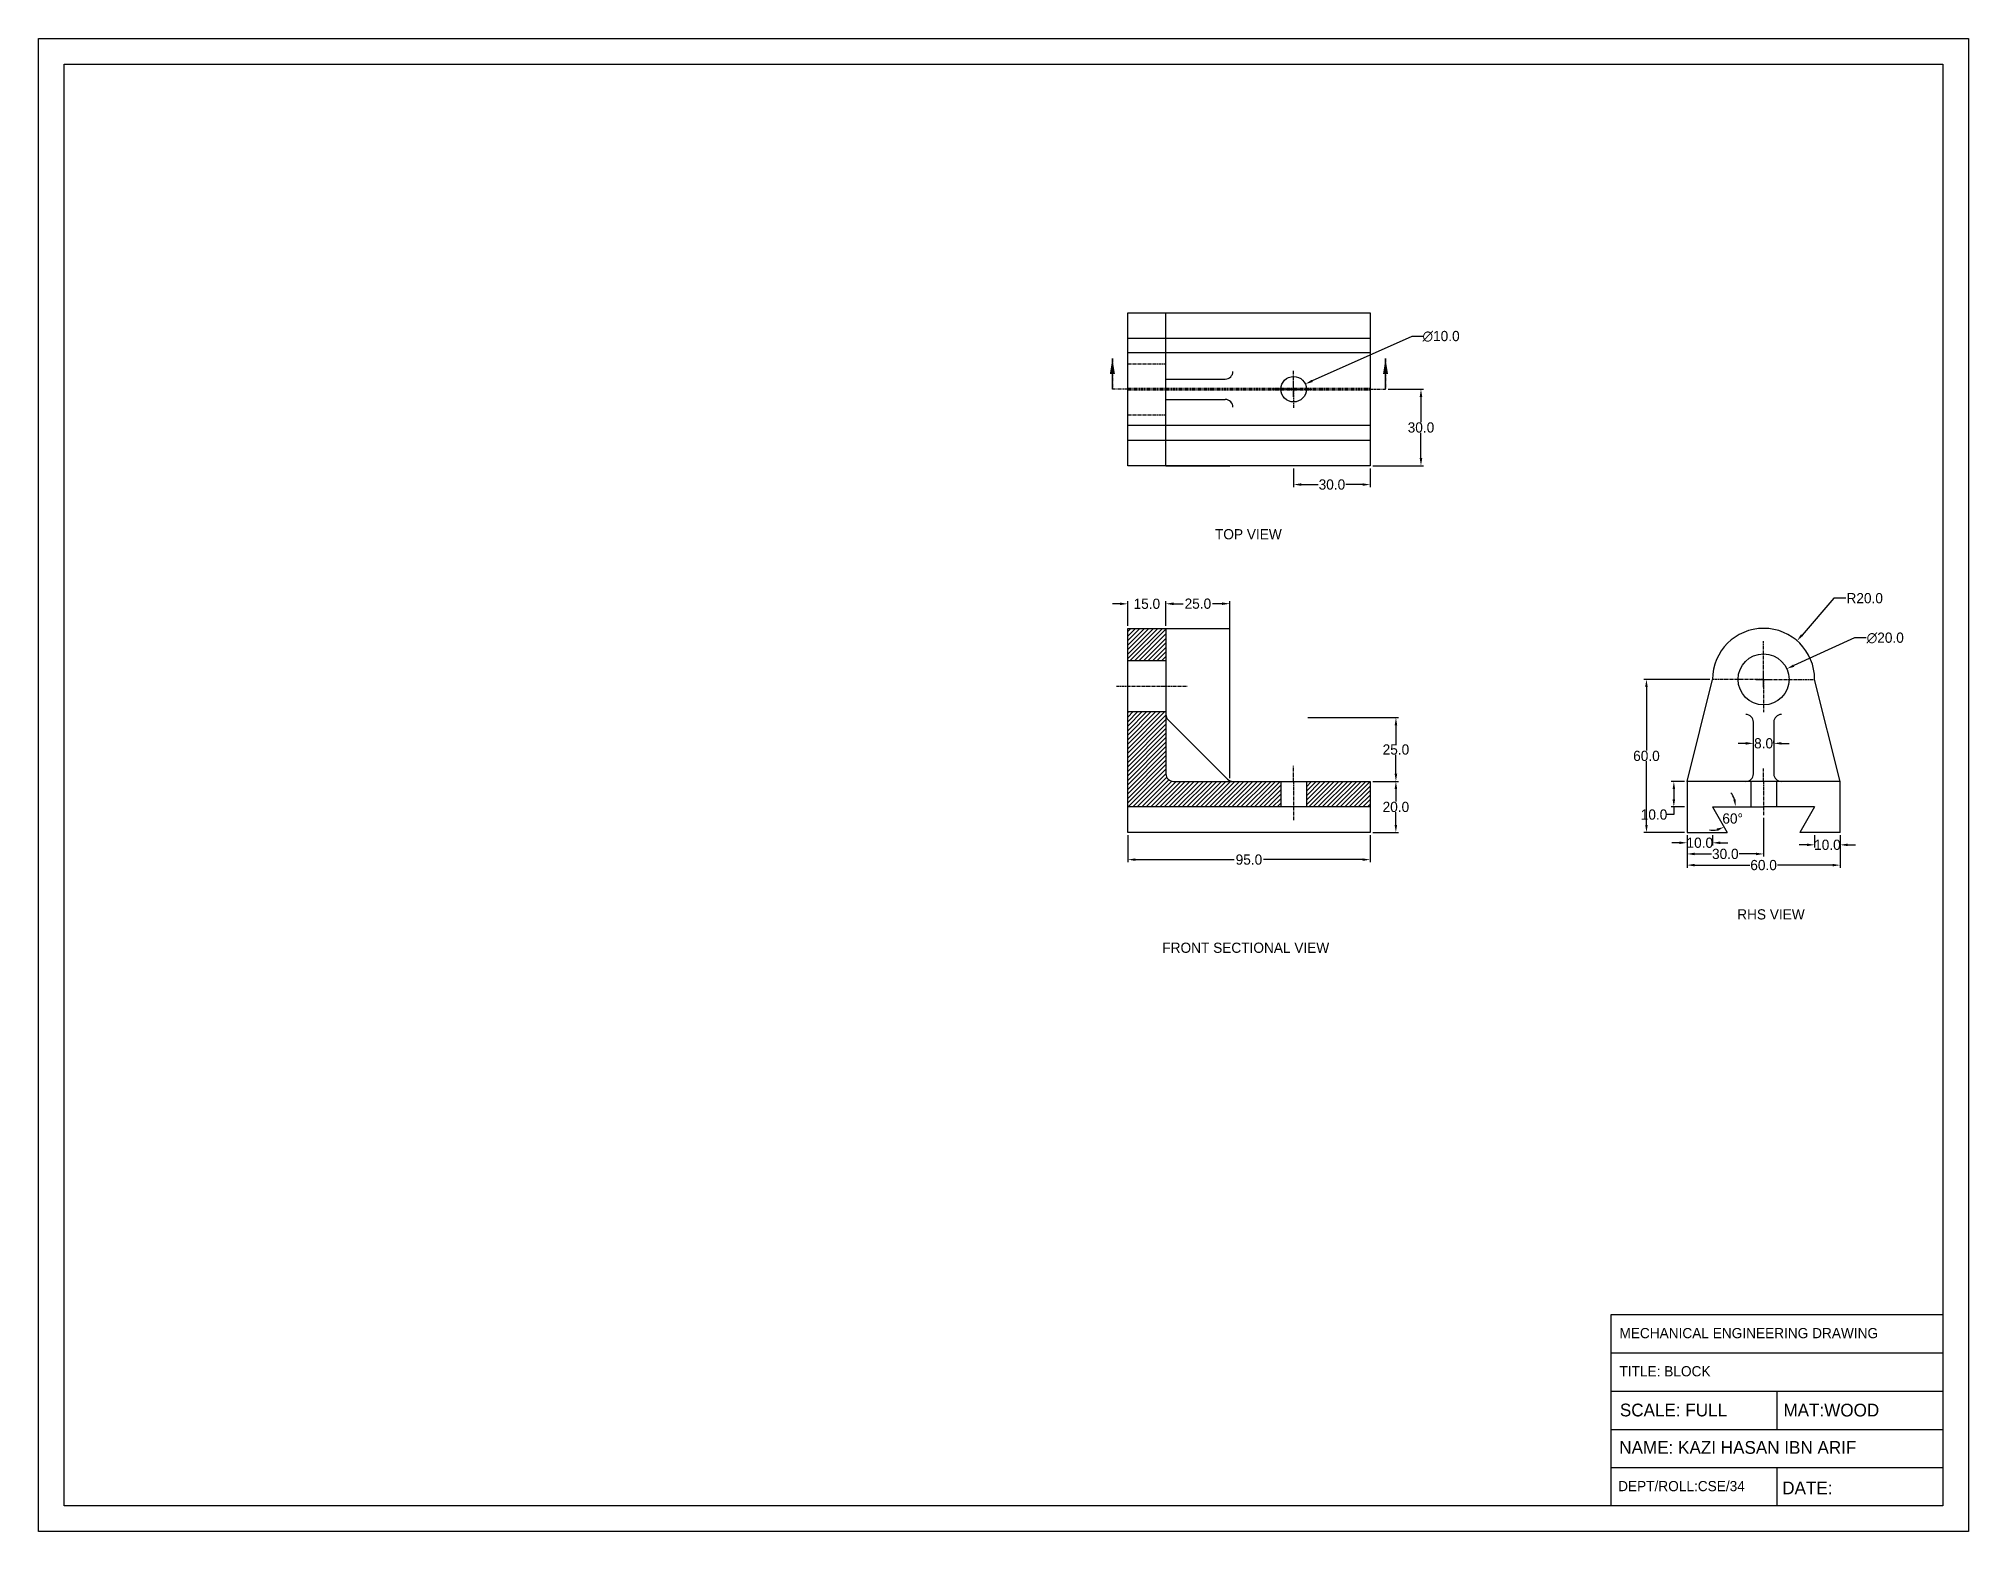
# Model space of a CAD drawing. Header units: millimetres. Extents: x -40 to 716, y -508 to 77.
import ezdxf

# ---------------------------------------------------------------- set-up
doc = ezdxf.new("R2010")
doc.units = ezdxf.units.MM
doc.header["$MEASUREMENT"] = 0
for name, pattern in [('CENTER', [2, 1.25, -0.25, 0.25, -0.25]), ('HIDDEN', [0.375, 0.25, -0.125]), ('PHANTOM', [2.5, 1.25, -0.25, 0.25, -0.25, 0.25, -0.25])]:
    doc.linetypes.add(name, pattern=pattern)
doc.layers.add('dimension', color=7, linetype='Continuous')
doc.dimstyles.get("Standard").update_dxf_attribs({"dimtxt": 4, "dimasz": 3, "dimexe": 1, "dimexo": 1, "dimgap": 0.09, "dimtad": 0, "dimtih": 1, "dimtoh": 1, "dimdec": 1, "dimzin": 0, "dimdsep": 46, "dimtxsty": 'Standard', "dimcen": 3, "dimadec": 0, "dimazin": 0, "dimtfac": 1, "dimtdec": 1, "dimtofl": 0, "dimtmove": 0, "dimatfit": 3, "dimfxl": 1, "dimtolj": 1, "dimtzin": 0, "dimarcsym": 0})
pattern_1 = [(45, (250.9476, -980.7447), (-0.8838835, 0.8838835), [])]

# ---------------------------------------------------------------- blocks, each defined once
blk = doc.blocks.new('*D25')
at = {"layer": 'Defpoints', "color": 0}
for p in [(451.67, -90.65), (481.67, -90.65), (451.67, -98.01)]:
    blk.add_point(p, dxfattribs=at)
at = {"layer": 'dimension', "color": 0, "lineweight": -2}
for p, q in [((451.67, -91.65), (451.67, -99.01)), ((454.67, -98.01), (461.25, -98.01)), ((478.67, -98.01), (472.1, -98.01)), ((481.67, -91.65), (481.67, -99.01))]:
    blk.add_line(p, q, dxfattribs=at)
at = {"layer": 'dimension', "color": 0}
for points in [[(454.67, -97.51), (454.67, -98.51), (451.67, -98.01)], [(478.67, -97.51), (478.67, -98.51), (481.67, -98.01)]]:
    blk.add_solid(points, dxfattribs=at)
at = {"layer": 'dimension', "color": 0, "insert": (466.67, -98.01), "char_height": 4, "attachment_point": 5}
blk.add_mtext('\\A1;30.0', dxfattribs=at)
blk = doc.blocks.new('*D26')
at = {"layer": 'Defpoints', "color": 0}
for p in [(456.24, -58.61), (447.11, -62.69)]:
    blk.add_point(p, dxfattribs=at)
at = {"layer": 'dimension', "color": 0, "lineweight": -2}
for p, q in [((498, -39.93), (458.98, -57.39)), ((502.67, -39.93), (498, -39.93)), ((451.67, -63.65), (451.67, -57.65)), ((448.67, -60.65), (454.67, -60.65))]:
    blk.add_line(p, q, dxfattribs=at)
at = {"layer": 'dimension', "color": 0}
blk.add_solid([(458.77, -56.93), (459.18, -57.84), (456.24, -58.61)], dxfattribs=at)
at = {"layer": 'dimension', "color": 0, "insert": (509.43, -39.93), "char_height": 4, "attachment_point": 5}
blk.add_mtext('\\A1;∅10.0', dxfattribs=at)
blk = doc.blocks.new('*D27')
at = {"layer": 'Defpoints', "color": 0}
for p in [(487.67, -60.65), (501.56, -60.65), (481.67, -90.65)]:
    blk.add_point(p, dxfattribs=at)
at = {"layer": 'dimension', "color": 0, "lineweight": -2}
for p, q in [((488.67, -60.65), (502.56, -60.65)), ((501.56, -63.65), (501.56, -73.56)), ((501.56, -87.65), (501.56, -77.74)), ((482.67, -90.65), (502.56, -90.65))]:
    blk.add_line(p, q, dxfattribs=at)
at = {"layer": 'dimension', "color": 0}
for points in [[(501.06, -63.65), (502.06, -63.65), (501.56, -60.65)], [(501.06, -87.65), (502.06, -87.65), (501.56, -90.65)]]:
    blk.add_solid(points, dxfattribs=at)
at = {"layer": 'dimension', "color": 0, "insert": (501.56, -75.65), "char_height": 4, "attachment_point": 5}
blk.add_mtext('\\A1;30.0', dxfattribs=at)
blk = doc.blocks.new('*D28')
at = {"layer": 'Defpoints', "color": 0}
for p in [(401.67, -144.75), (386.67, -154.35), (401.67, -154.35)]:
    blk.add_point(p, dxfattribs=at)
at = {"layer": 'dimension', "color": 0, "lineweight": -2}
for p, q in [((383.67, -144.75), (380.67, -144.75)), ((386.67, -153.35), (386.67, -143.75)), ((401.67, -153.35), (401.67, -143.75)), ((404.67, -144.75), (407.67, -144.75))]:
    blk.add_line(p, q, dxfattribs=at)
at = {"layer": 'dimension', "color": 0}
for points in [[(383.67, -144.25), (383.67, -145.25), (386.67, -144.75)], [(404.67, -144.25), (404.67, -145.25), (401.67, -144.75)]]:
    blk.add_solid(points, dxfattribs=at)
at = {"layer": 'dimension', "color": 0, "insert": (394.17, -144.75), "char_height": 4, "attachment_point": 5}
blk.add_mtext('\\A1;15.0', dxfattribs=at)
blk = doc.blocks.new('*D29')
at = {"layer": 'Defpoints', "color": 0}
for p in [(426.67, -144.7), (401.67, -154.35), (426.67, -214.08)]:
    blk.add_point(p, dxfattribs=at)
at = {"layer": 'dimension', "color": 0, "lineweight": -2}
for p, q in [((401.67, -153.35), (401.67, -143.7)), ((404.67, -144.7), (408.42, -144.7)), ((423.67, -144.7), (419.93, -144.7)), ((426.67, -213.08), (426.67, -143.7))]:
    blk.add_line(p, q, dxfattribs=at)
at = {"layer": 'dimension', "color": 0}
for points in [[(404.67, -144.2), (404.67, -145.2), (401.67, -144.7)], [(423.67, -144.2), (423.67, -145.2), (426.67, -144.7)]]:
    blk.add_solid(points, dxfattribs=at)
at = {"layer": 'dimension', "color": 0, "insert": (414.17, -144.7), "char_height": 4, "attachment_point": 5}
blk.add_mtext('\\A1;25.0', dxfattribs=at)
blk = doc.blocks.new('*D30')
at = {"layer": 'Defpoints', "color": 0}
for p in [(481.67, -214.35), (491.73, -214.35), (481.67, -234.35)]:
    blk.add_point(p, dxfattribs=at)
at = {"layer": 'dimension', "color": 0, "lineweight": -2}
for p, q in [((482.67, -214.35), (492.73, -214.35)), ((491.73, -217.35), (491.73, -222.26)), ((491.73, -231.35), (491.73, -226.44)), ((482.67, -234.35), (492.73, -234.35))]:
    blk.add_line(p, q, dxfattribs=at)
at = {"layer": 'dimension', "color": 0}
for points in [[(491.23, -217.35), (492.23, -217.35), (491.73, -214.35)], [(491.23, -231.35), (492.23, -231.35), (491.73, -234.35)]]:
    blk.add_solid(points, dxfattribs=at)
at = {"layer": 'dimension', "color": 0, "insert": (491.73, -224.35), "char_height": 4, "attachment_point": 5}
blk.add_mtext('\\A1;20.0', dxfattribs=at)
blk = doc.blocks.new('*D31')
at = {"layer": 'Defpoints', "color": 0}
for p in [(386.67, -234.35), (481.67, -234.35), (481.67, -244.99)]:
    blk.add_point(p, dxfattribs=at)
at = {"layer": 'dimension', "color": 0, "lineweight": -2}
for p, q in [((386.67, -235.35), (386.67, -245.99)), ((481.67, -235.35), (481.67, -245.99)), ((389.67, -244.99), (428.42, -244.99)), ((478.67, -244.99), (439.93, -244.99))]:
    blk.add_line(p, q, dxfattribs=at)
at = {"layer": 'dimension', "color": 0}
for points in [[(389.67, -244.49), (389.67, -245.49), (386.67, -244.99)], [(478.67, -244.49), (478.67, -245.49), (481.67, -244.99)]]:
    blk.add_solid(points, dxfattribs=at)
at = {"layer": 'dimension', "color": 0, "insert": (434.17, -244.99), "char_height": 4, "attachment_point": 5}
blk.add_mtext('\\A1;95.0', dxfattribs=at)
blk = doc.blocks.new('*D21')
at = {"layer": 'Defpoints', "color": 0}
for p in [(456.28, -189.35), (491.75, -189.35), (481.67, -214.35)]:
    blk.add_point(p, dxfattribs=at)
at = {"layer": 'dimension', "color": 0, "lineweight": -2}
for p, q in [((457.28, -189.35), (492.75, -189.35)), ((491.75, -192.35), (491.75, -199.76)), ((491.75, -211.35), (491.75, -203.94)), ((482.67, -214.35), (492.75, -214.35))]:
    blk.add_line(p, q, dxfattribs=at)
at = {"layer": 'dimension', "color": 0}
for points in [[(491.25, -192.35), (492.25, -192.35), (491.75, -189.35)], [(491.25, -211.35), (492.25, -211.35), (491.75, -214.35)]]:
    blk.add_solid(points, dxfattribs=at)
at = {"layer": 'dimension', "color": 0, "insert": (491.75, -201.85), "char_height": 4, "attachment_point": 5}
blk.add_mtext('\\A1;25.0', dxfattribs=at)
blk = doc.blocks.new('*D32')
at = {"layer": 'Defpoints', "color": 0}
for p in [(605.78, -214.35), (600.62, -224.35), (605.78, -224.35)]:
    blk.add_point(p, dxfattribs=at)
at = {"layer": 'dimension', "color": 0, "lineweight": -2}
for p, q in [((604.78, -214.35), (599.62, -214.35)), ((600.62, -217.35), (600.62, -221.35)), ((604.78, -224.35), (599.62, -224.35)), ((600.62, -224.35), (600.62, -227.35)), ((600.62, -227.35), (597.62, -227.35))]:
    blk.add_line(p, q, dxfattribs=at)
at = {"layer": 'dimension', "color": 0}
for points in [[(600.12, -217.35), (601.12, -217.35), (600.62, -214.35)], [(600.12, -221.35), (601.12, -221.35), (600.62, -224.35)]]:
    blk.add_solid(points, dxfattribs=at)
at = {"layer": 'dimension', "color": 0, "insert": (592.86, -227.35), "char_height": 4, "attachment_point": 5}
blk.add_mtext('\\A1;10.0', dxfattribs=at)
blk = doc.blocks.new('*D33')
at = {"layer": 'Defpoints', "color": 0}
for p in [(589.89, -174.35), (615.78, -174.35), (605.78, -234.35)]:
    blk.add_point(p, dxfattribs=at)
at = {"layer": 'dimension', "color": 0, "lineweight": -2}
for p, q in [((614.78, -174.35), (588.89, -174.35)), ((589.89, -177.35), (589.89, -202.26)), ((589.89, -231.35), (589.89, -206.44)), ((604.78, -234.35), (588.89, -234.35))]:
    blk.add_line(p, q, dxfattribs=at)
at = {"layer": 'dimension', "color": 0}
for points in [[(589.39, -177.35), (590.39, -177.35), (589.89, -174.35)], [(589.39, -231.35), (590.39, -231.35), (589.89, -234.35)]]:
    blk.add_solid(points, dxfattribs=at)
at = {"layer": 'dimension', "color": 0, "insert": (589.89, -204.35), "char_height": 4, "attachment_point": 5}
blk.add_mtext('\\A1;60.0', dxfattribs=at)
blk = doc.blocks.new('*D22')
at = {"layer": 'Defpoints', "color": 0}
for p in [(605.78, -234.35), (615.78, -234.35), (615.78, -238.39)]:
    blk.add_point(p, dxfattribs=at)
at = {"layer": 'dimension', "color": 0, "lineweight": -2}
for p, q in [((602.78, -238.39), (599.78, -238.39)), ((605.78, -235.35), (605.78, -239.39)), ((615.78, -235.35), (615.78, -239.39)), ((618.78, -238.39), (621.78, -238.39))]:
    blk.add_line(p, q, dxfattribs=at)
at = {"layer": 'dimension', "color": 0}
for points in [[(602.78, -237.89), (602.78, -238.89), (605.78, -238.39)], [(618.78, -237.89), (618.78, -238.89), (615.78, -238.39)]]:
    blk.add_solid(points, dxfattribs=at)
at = {"layer": 'dimension', "color": 0, "insert": (610.78, -238.39), "char_height": 4, "attachment_point": 5}
blk.add_mtext('\\A1;10.0', dxfattribs=at)
blk = doc.blocks.new('*D34')
at = {"layer": 'Defpoints', "color": 0}
for p in [(605.78, -234.35), (665.78, -234.35), (665.78, -247.14)]:
    blk.add_point(p, dxfattribs=at)
at = {"layer": 'dimension', "color": 0, "lineweight": -2}
for p, q in [((605.78, -235.35), (605.78, -248.14)), ((665.78, -235.35), (665.78, -248.14)), ((608.78, -247.14), (630.36, -247.14)), ((662.78, -247.14), (641.2, -247.14))]:
    blk.add_line(p, q, dxfattribs=at)
at = {"layer": 'dimension', "color": 0}
for points in [[(608.78, -246.64), (608.78, -247.64), (605.78, -247.14)], [(662.78, -246.64), (662.78, -247.64), (665.78, -247.14)]]:
    blk.add_solid(points, dxfattribs=at)
at = {"layer": 'dimension', "color": 0, "insert": (635.78, -247.14), "char_height": 4, "attachment_point": 5}
blk.add_mtext('\\A1;60.0', dxfattribs=at)
blk = doc.blocks.new('*D35')
at = {"layer": 'Defpoints', "color": 0}
for p in [(615.78, -224.35), (615.78, -224.35), (635.78, -224.35), (621.55, -234.35), (622.76, -230.2)]:
    blk.add_point(p, dxfattribs=at)
at = {"layer": 'dimension', "color": 0, "lineweight": -2}
for start, end in [(18.96025, 37.92051), (262.07949, 281.03975)]:
    blk.add_arc((615.78, -224.35), 9.11, start, end, dxfattribs=at)
at = {"layer": 'dimension', "color": 0}
for points in [[(624.88, -221.31), (623.9, -221.47), (624.89, -224.35)], [(617.35, -232.82), (617.7, -233.76), (620.33, -232.24)]]:
    blk.add_solid(points, dxfattribs=at)
at = {"layer": 'dimension', "color": 0, "insert": (623.67, -228.9), "char_height": 4, "attachment_point": 5}
blk.add_mtext('\\A1;60°', dxfattribs=at)
blk = doc.blocks.new('*D23')
at = {"layer": 'Defpoints', "color": 0}
for p in [(655.78, -234.35), (665.78, -234.35), (655.78, -239.19)]:
    blk.add_point(p, dxfattribs=at)
at = {"layer": 'dimension', "color": 0, "lineweight": -2}
for p, q in [((652.78, -239.19), (649.78, -239.19)), ((655.78, -235.35), (655.78, -240.19)), ((665.78, -235.35), (665.78, -240.19)), ((668.78, -239.19), (671.78, -239.19))]:
    blk.add_line(p, q, dxfattribs=at)
at = {"layer": 'dimension', "color": 0}
for points in [[(652.78, -238.69), (652.78, -239.69), (655.78, -239.19)], [(668.78, -238.69), (668.78, -239.69), (665.78, -239.19)]]:
    blk.add_solid(points, dxfattribs=at)
at = {"layer": 'dimension', "color": 0, "insert": (660.78, -239.19), "char_height": 4, "attachment_point": 5}
blk.add_mtext('\\A1;10.0', dxfattribs=at)
blk = doc.blocks.new('*D24')
at = {"layer": 'Defpoints', "color": 0}
for p in [(631.78, -200.39), (639.78, -199.42), (639.78, -200.39)]:
    blk.add_point(p, dxfattribs=at)
at = {"layer": 'dimension', "color": 0, "lineweight": -2}
for p, q in [((628.78, -199.42), (625.78, -199.42)), ((631.78, -199.39), (631.78, -198.42)), ((639.78, -199.39), (639.78, -198.42)), ((642.78, -199.42), (645.78, -199.42))]:
    blk.add_line(p, q, dxfattribs=at)
at = {"layer": 'dimension', "color": 0}
for points in [[(628.78, -198.92), (628.78, -199.92), (631.78, -199.42)], [(642.78, -198.92), (642.78, -199.92), (639.78, -199.42)]]:
    blk.add_solid(points, dxfattribs=at)
at = {"layer": 'dimension', "color": 0, "insert": (635.78, -199.42), "char_height": 4, "attachment_point": 5}
blk.add_mtext('\\A1;8.0', dxfattribs=at)
blk = doc.blocks.new('*D36')
at = {"layer": 'Defpoints', "color": 0}
for p in [(648.87, -159.23), (635.78, -174.35)]:
    blk.add_point(p, dxfattribs=at)
at = {"layer": 'dimension', "color": 0, "lineweight": -2}
for p, q in [((663.3, -142.55), (650.83, -156.96)), ((667.97, -142.55), (663.3, -142.55)), ((635.78, -177.35), (635.78, -171.35)), ((632.78, -174.35), (638.78, -174.35))]:
    blk.add_line(p, q, dxfattribs=at)
at = {"layer": 'dimension', "color": 0}
blk.add_solid([(650.45, -156.63), (651.21, -157.29), (648.87, -159.23)], dxfattribs=at)
at = {"layer": 'dimension', "color": 0, "insert": (675.39, -142.55), "char_height": 4, "attachment_point": 5}
blk.add_mtext('\\A1;R20.0', dxfattribs=at)
blk = doc.blocks.new('*D37')
at = {"layer": 'Defpoints', "color": 0}
for p in [(644.88, -170.2), (626.68, -178.5)]:
    blk.add_point(p, dxfattribs=at)
at = {"layer": 'dimension', "color": 0, "lineweight": -2}
for p, q in [((671.35, -158.13), (647.61, -168.96)), ((676.01, -158.13), (671.35, -158.13)), ((635.78, -177.35), (635.78, -171.35)), ((632.78, -174.35), (638.78, -174.35))]:
    blk.add_line(p, q, dxfattribs=at)
at = {"layer": 'dimension', "color": 0}
blk.add_solid([(647.4, -168.5), (647.81, -169.41), (644.88, -170.2)], dxfattribs=at)
at = {"layer": 'dimension', "color": 0, "insert": (683.44, -158.13), "char_height": 4, "attachment_point": 5}
blk.add_mtext('\\A1;∅20.0', dxfattribs=at)
blk = doc.blocks.new('*D38')
at = {"layer": 'Defpoints', "color": 0}
for p in [(605.78, -234.35), (635.78, -227.64), (635.78, -242.76)]:
    blk.add_point(p, dxfattribs=at)
at = {"layer": 'dimension', "color": 0, "lineweight": -2}
for p, q in [((635.78, -228.64), (635.78, -243.76)), ((605.78, -235.35), (605.78, -243.76)), ((608.78, -242.76), (615.36, -242.76)), ((632.78, -242.76), (626.2, -242.76))]:
    blk.add_line(p, q, dxfattribs=at)
at = {"layer": 'dimension', "color": 0}
for points in [[(608.78, -242.26), (608.78, -243.26), (605.78, -242.76)], [(632.78, -242.26), (632.78, -243.26), (635.78, -242.76)]]:
    blk.add_solid(points, dxfattribs=at)
at = {"layer": 'dimension', "color": 0, "insert": (620.78, -242.76), "char_height": 4, "attachment_point": 5}
blk.add_mtext('\\A1;30.0', dxfattribs=at)

msp = doc.modelspace()

# ---------------------------------------------------------------- hatches: boundary and pattern name
h = msp.add_hatch()
h.set_pattern_fill('ANSI31', color=256, scale=10, style=0)
h.set_pattern_definition(pattern_1)
h.paths.add_polyline_path([(401.67, -154.35), (386.67, -154.35), (386.67, -167), (401.67, -167)])
h.paths.add_polyline_path([(481.67, -214.35), (456.67, -214.35), (456.67, -224.35), (481.67, -224.35)])
h = msp.add_hatch()
h.set_pattern_fill('ANSI31', color=256, scale=10, style=0)
h.set_pattern_definition(pattern_1)
h.paths.add_polyline_path([(401.67, -187), (386.67, -187), (386.67, -214.35), (386.67, -224.35), (446.67, -224.35), (446.67, -214.35), (404.67, -214.35, -0.414214), (401.67, -211.35)])

# ---------------------------------------------------------------- linework, layer by layer
for p, q in [((386.67, -90.65), (386.67, -30.65)), ((386.67, -30.65), (481.67, -30.65)), ((401.67, -90.65), (401.67, -30.65)), ((481.67, -30.65), (481.67, -90.65)), ((481.67, -30.65), (481.67, -46.43)), ((401.67, -56.65), (424.91, -56.65)), ((401.67, -64.65), (424.91, -64.65)), ((481.67, -90.65), (386.67, -90.65)), ((401.67, -90.65), (426.67, -90.65)), ((386.67, -214.35), (386.67, -154.35)), ((386.67, -154.35), (401.67, -154.35)), ((401.67, -154.35), (401.67, -211.35)), ((605.78, -214.35), (615.78, -174.35)), ((665.78, -214.35), (655.78, -174.35)), ((402.55, -190.23), (425.79, -213.47)), ((631.78, -211.35), (631.78, -191.11)), ((639.78, -191.11), (639.78, -211.35)), ((386.67, -234.35), (386.67, -214.35)), ((404.67, -214.35), (481.67, -214.35)), ((481.67, -214.35), (481.67, -234.35)), ((665.78, -214.35), (605.78, -214.35)), ((605.78, -214.35), (605.78, -234.35)), ((635.78, -214.35), (631.78, -214.35)), ((665.78, -234.35), (665.78, -214.35)), ((481.67, -224.35), (386.67, -224.35)), ((615.78, -224.35), (621.55, -234.35)), ((615.78, -224.35), (635.78, -224.35)), ((655.78, -224.35), (635.78, -224.35)), ((655.78, -224.35), (650.01, -234.35)), ((481.67, -234.35), (386.67, -234.35)), ((605.78, -234.35), (621.55, -234.35)), ((665.78, -234.35), (650.01, -234.35)), ((576.01, -438.24), (706.01, -438.24)), ((576.01, -453.24), (706.01, -453.24)), ((641.01, -453.24), (641.01, -468.24)), ((576.01, -468.24), (706.01, -468.24)), ((576.01, -483.24), (706.01, -483.24)), ((641.01, -483.24), (641.01, -498.24))]:
    msp.add_line(p, q)
at = {"linetype": 'HIDDEN'}
for p, q in [((386.67, -40.65), (481.67, -40.65)), ((481.67, -46.43), (386.67, -46.43)), ((481.67, -74.88), (386.67, -74.88)), ((386.67, -80.65), (481.67, -80.65)), ((386.67, -167), (401.67, -167)), ((386.67, -187), (401.67, -187)), ((446.67, -214.35), (446.67, -224.35)), ((456.67, -214.35), (456.67, -224.35)), ((630.78, -214.35), (630.78, -224.35)), ((640.78, -214.35), (640.78, -224.35))]:
    msp.add_line(p, q, dxfattribs=at)
at = {"linetype": 'CENTER'}
for p, q in [((386.67, -50.65), (401.67, -50.65)), ((451.67, -60.65), (451.67, -53.35)), ((451.67, -60.65), (443.38, -60.65)), ((451.67, -60.65), (458.98, -60.65)), ((451.67, -60.65), (451.67, -67.98)), ((386.67, -70.65), (401.67, -70.65)), ((635.78, -174.35), (635.78, -159.33)), ((382.23, -177), (410.22, -177)), ((635.78, -174.35), (615.78, -174.35)), ((635.78, -174.35), (655.78, -174.35)), ((635.78, -174.35), (635.78, -187.23)), ((451.67, -214.35), (451.67, -208.18)), ((635.78, -214.35), (635.78, -209.33)), ((451.67, -214.35), (451.67, -229.53)), ((635.78, -214.35), (635.78, -227.64))]:
    msp.add_line(p, q, dxfattribs=at)
for points in [[(-39.99, 76.76), (716.01, 76.76), (716.01, -508.24), (-39.99, -508.24)], [(-29.99, 66.76), (706.01, 66.76), (706.01, -498.24), (-29.99, -498.24)], [(706.01, -498.24), (576.01, -498.24), (576.01, -423.24), (706.01, -423.24)]]:
    msp.add_lwpolyline(points, close=True)
for centre, radius in [((451.67, -60.65), 5), ((635.78, -174.35), 10)]:
    msp.add_circle(centre, radius)
for centre, radius, start, end in [((424.91, -53.65), 3, 270, 0), ((424.91, -67.65), 3, 0, 90), ((635.78, -174.35), 20, 0, 180), ((404.67, -188.11), 3, 180, 225), ((628.78, -191.11), 3, 0, 90), ((642.78, -191.11), 3, 90, 180), ((404.67, -211.35), 3, 180, 270), ((628.78, -211.35), 3, 270, 0), ((642.78, -211.35), 3, 180, 270), ((427.91, -211.35), 3, 225, 270)]:
    msp.add_arc(centre, radius, start, end)
at = {"layer": 'dimension'}
for p, q in [((380.67, -60.65), (380.67, -48.65)), ((487.67, -60.65), (487.67, -48.65)), ((401.67, -154.35), (426.67, -154.35))]:
    msp.add_line(p, q, dxfattribs=at)
at = {"layer": 'dimension', "linetype": 'PHANTOM'}
for p, q in [((386.67, -60.65), (380.67, -60.65)), ((481.67, -60.65), (487.67, -60.65))]:
    msp.add_line(p, q, dxfattribs=at)
at = {"layer": 'dimension', "linetype": 'PHANTOM', "lineweight": 70}
msp.add_line((386.67, -60.65), (481.67, -60.65), dxfattribs=at)

# ---------------------------------------------------------------- texts
for s, insert, char_height, width, attachment_point in [('TOP VIEW', (433.94, -117.49), 4, 93.3625, 5), ('RHS VIEW', (638.66, -266.46), 4, 62.7536, 5), ('FRONT SECTIONAL VIEW', (432.93, -279.54), 4, 96.7208, 5), ('MECHANICAL ENGINEERING DRAWING', (579.3, -430.56), 4, 130, 4), ('TITLE: BLOCK', (579.33, -445.5), 4, 130, 4), ('SCALE: FULL ', (579.48, -463.24), 5, 65, 7), ('MAT:WOOD', (643.56, -460.74), 5, 65, 4), ('NAME: KAZI HASAN IBN ARIF', (579.25, -475.36), 5, 130, 4), ('DEPT/ROLL:CSE/34', (578.79, -490.51), 4, 65, 4), ('DATE:', (643.09, -491.2), 5, 65, 4)]:
    msp.add_mtext(s, dxfattribs=dict(insert=insert, char_height=char_height, width=width, attachment_point=attachment_point))

# ---------------------------------------------------------------- dimensions: what is measured, and where the dimension line sits
at = {"layer": 'dimension'}
for p1, p2, picture, middle in [((447.11, -62.69), (456.24, -58.61), '*D26', (509.43, -39.93)), ((626.68, -178.5), (644.88, -170.2), '*D37', (683.44, -158.13))]:
    dim = msp.add_diameter_dim_2p(p1=p1, p2=p2, dimstyle='Standard', dxfattribs=at)
    dim.commit()
    dim.dimension.update_dxf_attribs({"geometry": picture, "text_midpoint": middle, "dimtype": 163})
for base, p1, p2, picture, middle in [((501.56, -60.65), (481.67, -90.65), (487.67, -60.65), '*D27', (501.56, -75.65)), ((589.89, -174.35), (605.78, -234.35), (615.78, -174.35), '*D33', (589.89, -204.35)), ((491.75, -189.35), (481.67, -214.35), (456.28, -189.35), '*D21', (491.75, -201.85)), ((491.73, -214.35), (481.67, -234.35), (481.67, -214.35), '*D30', (491.73, -224.35)), ((600.62, -224.35), (605.78, -214.35), (605.78, -224.35), '*D32', (592.86, -227.35))]:
    dim = msp.add_linear_dim(base=base, p1=p1, p2=p2, angle=90, dimstyle='Standard', dxfattribs=at)
    dim.commit()
    dim.dimension.update_dxf_attribs({"geometry": picture, "text_midpoint": middle})
for base, p1, p2, picture, middle in [((451.67, -98.01), (481.67, -90.65), (451.67, -90.65), '*D25', (466.67, -98.01)), ((401.67, -144.75), (386.67, -154.35), (401.67, -154.35), '*D28', (394.17, -144.75)), ((426.67, -144.7), (401.67, -154.35), (426.67, -214.08), '*D29', (414.17, -144.7)), ((639.78, -199.42), (631.78, -200.39), (639.78, -200.39), '*D24', (635.78, -199.42)), ((481.67, -244.99), (386.67, -234.35), (481.67, -234.35), '*D31', (434.17, -244.99)), ((615.78, -238.39), (605.78, -234.35), (615.78, -234.35), '*D22', (610.78, -238.39)), ((635.78, -242.76), (605.78, -234.35), (635.78, -227.64), '*D38', (620.78, -242.76)), ((665.78, -247.14), (605.78, -234.35), (665.78, -234.35), '*D34', (635.78, -247.14)), ((655.78, -239.19), (665.78, -234.35), (655.78, -234.35), '*D23', (660.78, -239.19))]:
    dim = msp.add_linear_dim(base=base, p1=p1, p2=p2, dimstyle='Standard', dxfattribs=at)
    dim.commit()
    dim.dimension.update_dxf_attribs({"geometry": picture, "text_midpoint": middle})
dim = msp.add_radius_dim(center=(635.78, -174.35), mpoint=(648.87, -159.23), dimstyle='Standard', dxfattribs=at)
dim.commit()
dim.dimension.update_dxf_attribs({"geometry": '*D36', "text_midpoint": (675.39, -142.55), "dimtype": 164})
dim = msp.add_angular_dim_2l(base=(622.76, -230.2), line1=((615.78, -224.35), (621.55, -234.35)), line2=((615.78, -224.35), (635.78, -224.35)), dimstyle='Standard', dxfattribs=at)
dim.commit()
dim.dimension.update_dxf_attribs({"geometry": '*D35', "text_midpoint": (623.67, -228.9)})

# ---------------------------------------------------------------- leaders
at = {"linetype": 'PHANTOM'}
for points in [[(380.67, -48.65), (380.67, -60.65)], [(487.67, -48.65), (487.67, -60.65)]]:
    msp.add_leader(points, dimstyle='Standard', override={"dimasz": 6, "dimgap": 0.09, "dimtad": 0, "dimclrd": 0}, dxfattribs=at)

doc.saveas('drawing.dxf')
